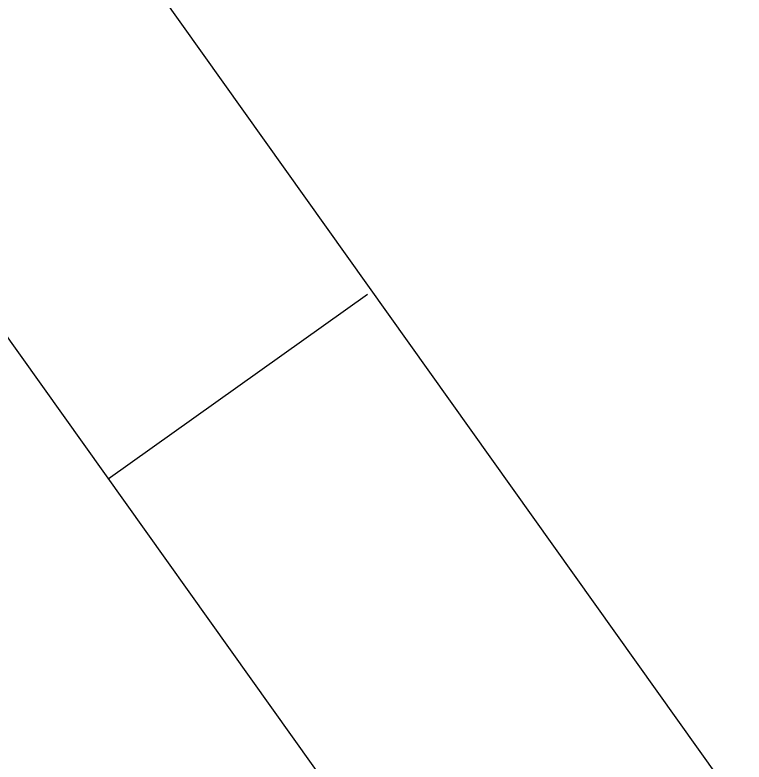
# Model space of a CAD drawing. Header units: feet. Extents: x 2321988 to 2329858, y 6722724 to 6730499.
# Drawn here: x 2326072.54 to 2326078.27, y 6726845.18 to 6726851.05 of the extents above; entities that cross this region are included whole.
import ezdxf

# ---------------------------------------------------------------- set-up
doc = ezdxf.new("R2010")
doc.units = ezdxf.units.FT
doc.header["$MEASUREMENT"] = 0
doc.layers.add('C-BESS-EQUIPMENT', color=255, linetype='Continuous')

msp = doc.modelspace()

# ---------------------------------------------------------------- linework, layer by layer
at = {"layer": 'C-BESS-EQUIPMENT'}
for points in [[(2326110.1663, 6726800.0178), (2326052.14, 6726881.4608)], [(2326050.0679, 6726879.9845), (2326108.0941, 6726798.5415)], [(2326075.3145, 6726848.8579), (2326073.2784, 6726847.4073)]]:
    msp.add_lwpolyline(points, dxfattribs=at)

# ---------------------------------------------------------------- next in the draw order: wipeouts: each hides what was drawn before it
msp.add_wipeout([(2326044.1544, 6726887.5417), (2326077.858, 6726840.2369), (2326077.4083, 6726839.9165), (2326043.7047, 6726887.2214)]).dxf.layer = 'C-BESS-EQUIPMENT'

# ---------------------------------------------------------------- next in the draw order: wipeouts: each hides what was drawn before it
msp.add_wipeout([(2326040.0822, 6726884.6404), (2326073.7858, 6726837.3356), (2326073.3362, 6726837.0152), (2326039.6325, 6726884.3201)]).dxf.layer = 'C-BESS-EQUIPMENT'

doc.saveas('drawing.dxf')
